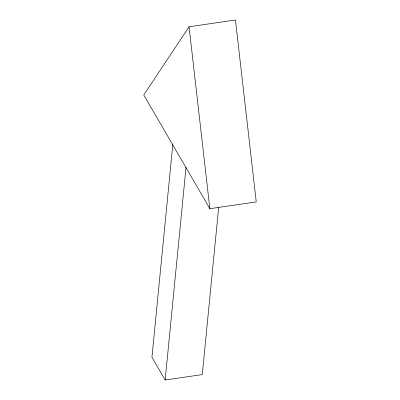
<?xml version="1.0" encoding="UTF-8"?>
<svg xmlns="http://www.w3.org/2000/svg" width="400" height="400" viewBox="0 0 400 400"><rect width="100%" height="100%" fill="white"/><g stroke="black" fill="none" stroke-linecap="round" stroke-linejoin="round"><path stroke-width="0.6" d="M172.815 144.44L151.945 357.255L165.17 380L202.28 374.58L218.705 207.055M165.17 380L186.035 167.185M189.065 26.775L143.75 94.965L209.86 208.69L256.25 201.915L235.455 20L189.065 26.775L209.86 208.69"/></g></svg>
